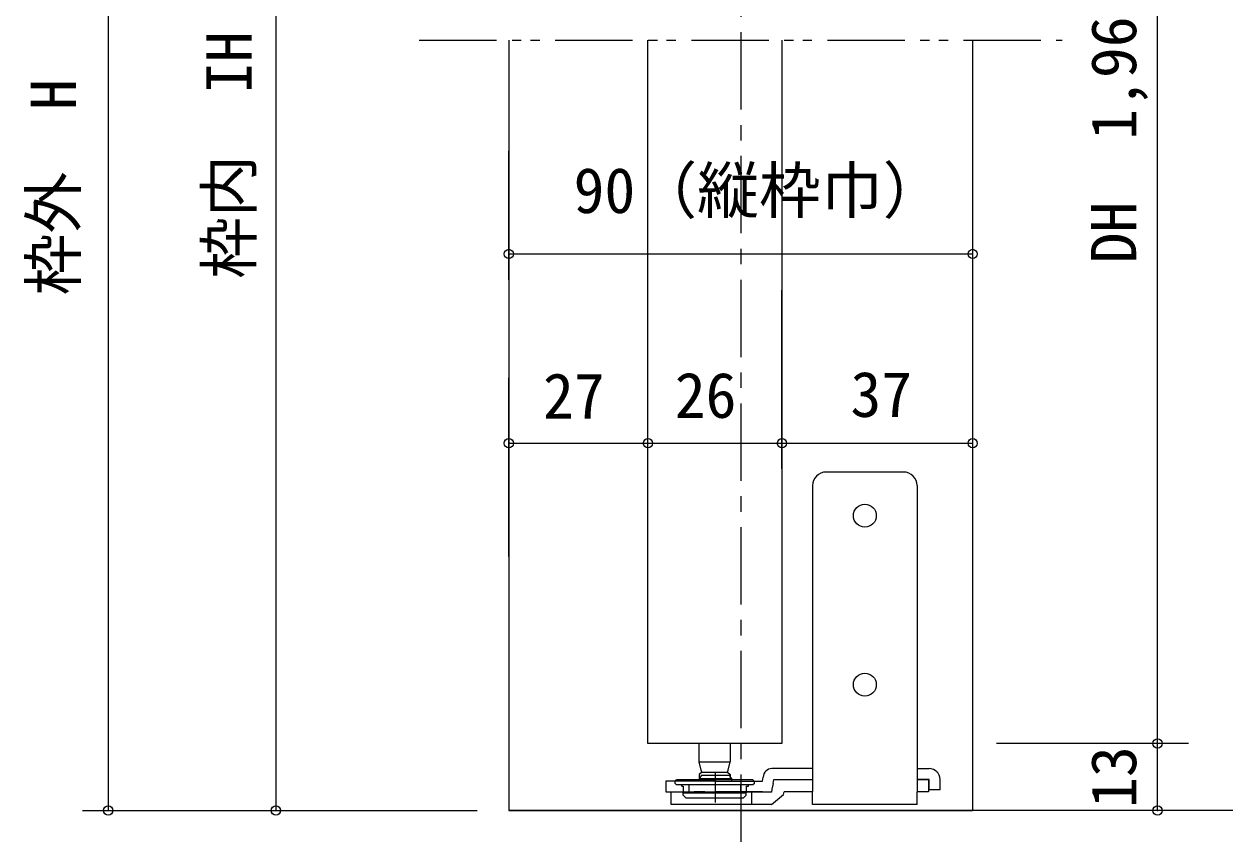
# Model space of a CAD drawing. Units: millimetres on the paper, enlarged 10 times, with parts at other scales. Extents: x -1954 to 1996, y -1346 to 1437.
# Drawn here: x -1217 to -440, y 47 to 576 of the extents above; entities that cross this region are included whole.
import ezdxf
from ezdxf.enums import TextEntityAlignment as Align

# ---------------------------------------------------------------- set-up
doc = ezdxf.new("R2010")
doc.units = ezdxf.units.MM
doc.header["$LTSCALE"] = 10
doc.header["$PDMODE"] = 32
doc.header["$PDSIZE"] = 6
doc.linetypes.add('CHAIN1', pattern=[8, 5, -1, 1, -1])
doc.linetypes.add('DOUBLE_CHAIN1', pattern=[8.8, 5, -1, 0.6, -0.6, 0.6, -1])
doc.layers.add('2-1_6', color=3, linetype='Continuous', lineweight=20)
doc.styles.add('ＭＳ ゴシック', font='')
doc.styles.get('ＭＳ ゴシック').set_extended_font_data('MS Gothic')

msp = doc.modelspace()

# ---------------------------------------------------------------- linework, layer by layer
at = {"layer": '2-1_6', "color": 4, "linetype": 'CHAIN1', "lineweight": 9}
msp.add_line((-753.3, 1051.04), (-753.3, 47.49), dxfattribs=at)
at = {"layer": '2-1_6', "color": 4, "lineweight": 9}
for p, q in [((-1162.4, 1027.12), (-1162.4, 67.84)), ((-483.7, 111.18), (-483.7, 907.12)), ((-1053.96, 807.12), (-1053.96, 67.84)), ((-903.3, 411), (-903.3, 494.34)), ((-903.3, 427.67), (-603.3, 427.67)), ((-813.3, 288.65), (-813.3, 404.33)), ((-726.63, 288.65), (-726.63, 404.33)), ((-903.3, 231.99), (-903.3, 347.66)), ((-463.7, 111.18), (-587.95, 111.18)), ((-463.7, 111.18), (-587.95, 111.18)), ((-483.7, 74.51), (-483.7, 111.18)), ((-483.7, 67.84), (-483.7, 111.18)), ((-1179.07, 67.84), (-923.82, 67.84)), ((-463.7, 67.84), (-587.95, 67.84))]:
    msp.add_line(p, q, dxfattribs=at)
at = {"layer": '2-1_6', "color": 7, "linetype": 'DOUBLE_CHAIN1'}
msp.add_line((-961.23, 565.93), (-545.37, 565.93), dxfattribs=at)
at = {"layer": '2-1_6', "color": 8, "lineweight": 18}
for p, q in [((-903.3, 565.93), (-903.3, 67.84)), ((-603.3, 565.93), (-603.3, 67.84)), ((-903.3, 67.84), (-603.3, 67.84))]:
    msp.add_line(p, q, dxfattribs=at)
at = {"layer": '2-1_6', "color": 1, "lineweight": 18}
msp.add_line((-813.3, 111.18), (-813.3, 565.93), dxfattribs=at)
at = {"layer": '2-1_6'}
for p, q in [((-648, 286.68), (-698.04, 286.68)), ((-706.86, 277.87), (-706.86, 271.51)), ((-639.19, 277.87), (-639.19, 271.51)), ((-706.86, 271.54), (-706.86, 80.19)), ((-639.19, 271.54), (-639.19, 80.19)), ((-780.13, 99.35), (-780.13, 111.18)), ((-760.13, 111.18), (-760.13, 99.35)), ((-778.79, 93.95), (-780.13, 99.35)), ((-780.13, 99.35), (-760.14, 99.35)), ((-778.47, 92.69), (-778.79, 93.95)), ((-761.8, 92.69), (-761.49, 93.95)), ((-761.49, 93.95), (-760.13, 99.35)), ((-728.16, 94.97), (-733.19, 94.97)), ((-706.86, 94.98), (-728.16, 94.98)), ((-639.19, 94.98), (-631.45, 94.98)), ((-795.8, 86.69), (-794.8, 87.68)), ((-795.8, 85.36), (-795.8, 86.69)), ((-745.47, 87.68), (-794.8, 87.68)), ((-769.92, 86.88), (-783.32, 86.88)), ((-780.14, 88.63), (-778.39, 90.39)), ((-780.14, 88.63), (-780.14, 86.88)), ((-778.47, 92.69), (-780.13, 91.02)), ((-780.13, 91.02), (-780.13, 87.68)), ((-778.47, 92.69), (-761.8, 92.69)), ((-769.57, 90.39), (-778.39, 90.39)), ((-769.93, 86.88), (-739.32, 86.88)), ((-769.57, 73.11), (-769.57, 92.46)), ((-760.76, 90.39), (-769.57, 90.39)), ((-761.8, 92.69), (-760.13, 91.02)), ((-760.76, 90.39), (-759.01, 88.63)), ((-760.13, 91.02), (-760.13, 87.68)), ((-759.01, 86.88), (-759.01, 88.63)), ((-745.47, 87.68), (-744.46, 86.69)), ((-744.46, 85.36), (-744.46, 86.69)), ((-739.31, 86.87), (-738.75, 89.41)), ((-732.42, 85.37), (-731.87, 87.92)), ((-731.87, 87.94), (-730.64, 87.94)), ((-730.64, 87.94), (-706.86, 87.94)), ((-725.17, 87.93), (-706.86, 87.93)), ((-631.45, 87.94), (-639.2, 87.94)), ((-639.19, 87.93), (-631.79, 87.93)), ((-631.79, 87.93), (-631.79, 79.83)), ((-631.45, 81.24), (-631.45, 87.95)), ((-624.41, 81.24), (-624.41, 87.95)), ((-801.64, 79.83), (-783.32, 79.83)), ((-798.29, 79.82), (-733.47, 79.82)), ((-795.8, 85.36), (-794.79, 84.36)), ((-745.46, 84.36), (-794.79, 84.36)), ((-791.46, 83.52), (-791.46, 84.36)), ((-790.47, 80.19), (-790.47, 79.36)), ((-790.46, 79.36), (-749.8, 79.36)), ((-790.46, 77.69), (-790.46, 79.36)), ((-790.46, 77.69), (-788.8, 76.02)), ((-786.81, 84.35), (-786.81, 79.35)), ((-776.62, 79.83), (-783.32, 79.83)), ((-739.32, 79.83), (-769.58, 79.83)), ((-753.48, 84.35), (-753.48, 79.35)), ((-749.8, 77.69), (-751.47, 76.02)), ((-749.81, 83.52), (-749.81, 80.19)), ((-749.81, 83.52), (-748.3, 83.52)), ((-749.81, 80.19), (-749.81, 79.36)), ((-749.8, 77.69), (-749.8, 79.36)), ((-748.3, 83.52), (-748.3, 84.36)), ((-746.3, 79.82), (-746.3, 71.73)), ((-744.46, 85.36), (-745.46, 84.36)), ((-733.09, 81.53), (-733.47, 79.8)), ((-733.47, 71.73), (-725.54, 78.09)), ((-732.42, 85.37), (-733.09, 81.53)), ((-725.54, 78.09), (-725.17, 79.81)), ((-706.86, 79.82), (-725.18, 79.82)), ((-706.86, 71.74), (-706.86, 79.83)), ((-639.19, 71.74), (-639.19, 79.83)), ((-631.79, 79.82), (-639.19, 79.82)), ((-624.41, 81.24), (-631.45, 81.24)), ((-788.8, 76.02), (-751.47, 76.02)), ((-733.47, 71.73), (-746.31, 71.73)), ((-697.49, 71.73), (-706.85, 71.73)), ((-691.19, 71.73), (-697.5, 71.73)), ((-654.86, 71.73), (-691.19, 71.73)), ((-648.55, 71.73), (-654.86, 71.73)), ((-639.19, 71.74), (-648.56, 71.74))]:
    msp.add_line(p, q, dxfattribs=at)
at = {"layer": '2-1_6', "color": 7, "lineweight": 18}
msp.add_line((-324.03, 67.84), (-903.3, 67.84), dxfattribs=at)
at = {"layer": '2-1_6', "color": 1, "lineweight": 18}
msp.add_lwpolyline([(-726.63, 565.93), (-726.63, 111.18), (-813.3, 111.18)], dxfattribs=at)
at = {"layer": '2-1_6', "color": 4, "lineweight": 9}
msp.add_lwpolyline([(-903.3, 305.32), (-727.3, 305.32), (-603.3, 305.32)], dxfattribs=at)
at = {"layer": '2-1_6'}
for points in [[(-783.32, 86.88), (-801.64, 86.88), (-801.64, 79.82)], [(-780.14, 88.63), (-769.57, 88.63), (-759.01, 88.63)], [(-760.06, 90.39), (-769.57, 90.39), (-779.08, 90.39)], [(-746.3, 71.72), (-798.29, 71.72), (-798.29, 79.81)], [(-791.46, 83.52), (-790.47, 83.52), (-790.47, 80.19)]]:
    msp.add_lwpolyline(points, dxfattribs=at)
for centre in [(-673.02, 258.47), (-673.02, 149.24)]:
    msp.add_circle(centre, 7.41, dxfattribs=at)
for centre, radius, start, end in [((-698.04, 277.87), 8.81, 90, 180), ((-648, 277.87), 8.81, 0, 90), ((-733.19, 89.41), 5.56, 90, 180), ((-631.45, 87.95), 7.04, 0, 90)]:
    msp.add_arc(centre, radius, start, end, dxfattribs=at)
at = {"layer": '2-1_6', "color": 4}
for p in [(-903.3, 427.67), (-603.3, 427.67), (-903.3, 305.32), (-813.3, 305.32), (-726.63, 305.32), (-603.3, 305.32), (-483.7, 111.18), (-1162.4, 67.84), (-1053.96, 67.84), (-483.7, 67.84)]:
    msp.add_point(p, dxfattribs=at)

# ---------------------------------------------------------------- texts
at = {"layer": '2-1_6', "color": 7, "style": 'ＭＳ ゴシック'}
for s, p in [('枠内\u3000IH\u30001,988', (-1060.88, 411.59)), ('枠外  H\u30002,024', (-1174.41, 400.89)), ('DH\u30001,967', (-488.7, 421.57)), ('13', (-488.7, 69.51))]:
    msp.add_text(s, height=29.33, rotation=90, dxfattribs=at).set_placement(p, align=Align.BOTTOM_LEFT)
for s, p in [('90（縦枠巾）', (-861.42, 445.31)), ('27', (-881.22, 312.47)), ('26', (-795.97, 312.91)), ('37', (-682.36, 313.52))]:
    msp.add_text(s, height=29.33, dxfattribs=at).set_placement(p, align=Align.BOTTOM_LEFT)

doc.saveas('drawing.dxf')
